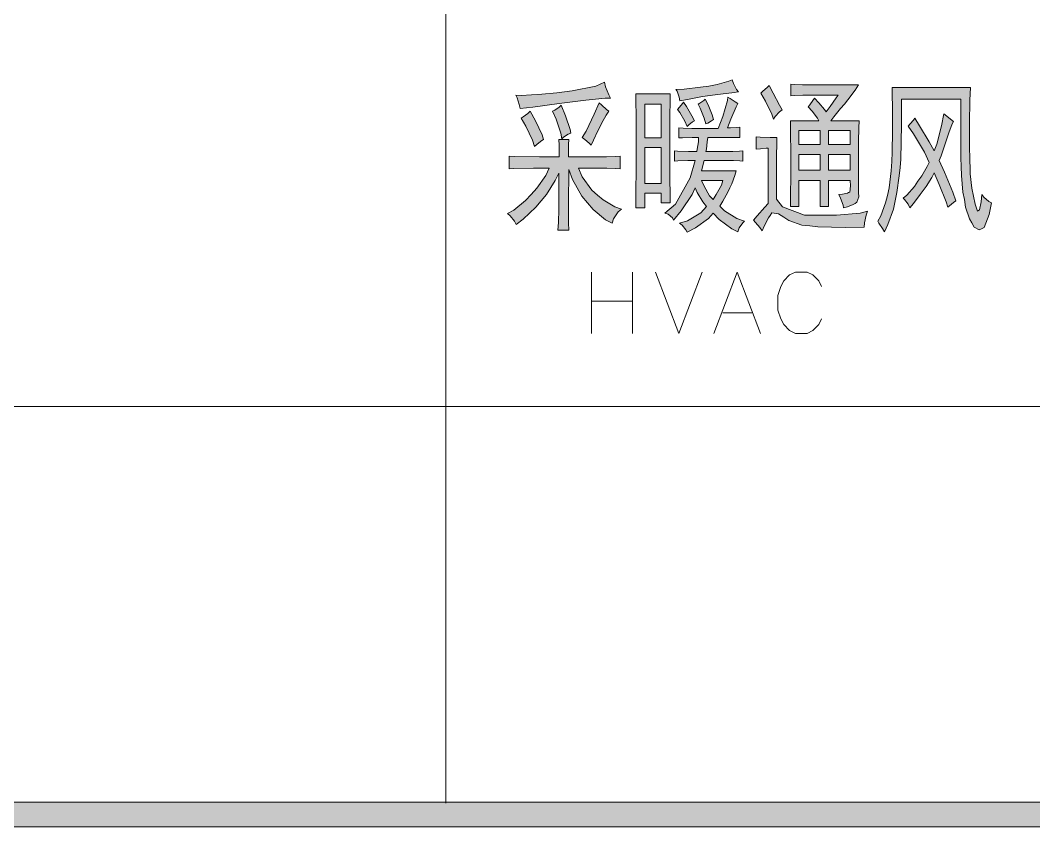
# Model space of a CAD drawing. Header units: millimetres. Extents: x 0 to 586, y 0 to 414.
# Drawn here: x 553.3 to 565.54, y 312.97 to 322.71 of the extents above; entities that cross this region are included whole.
import ezdxf

# ---------------------------------------------------------------- set-up
doc = ezdxf.new("R2010")
doc.units = ezdxf.units.MM

msp = doc.modelspace()

# ---------------------------------------------------------------- hatches: boundary and pattern name
h = msp.add_hatch(color=0)
h.dxf.hatch_style = 2
h.paths.add_polyline_path([(561.220056, 321.877972), (561.318833, 321.8815), (561.516389, 321.906194), (561.618694, 321.920306), (561.717472, 321.937944), (561.858583, 321.97675), (561.900917, 321.994389), (561.915028, 321.952056), (561.950306, 321.877972), (561.975, 321.84975), (561.893861, 321.839167), (561.721, 321.818), (561.632806, 321.807417), (561.541083, 321.793306), (561.361167, 321.758028), (561.265917, 321.740389), (561.258861, 321.78625), (561.234167, 321.856806)])
h = msp.add_hatch(color=0)
h.dxf.hatch_style = 2
h.paths.add_polyline_path([(560.429833, 321.772139), (560.362806, 321.772139), (560.129972, 321.750972), (559.971222, 321.729806), (559.808944, 321.708639), (559.491444, 321.666306), (559.336222, 321.648667), (559.325639, 321.698056), (559.300944, 321.779194), (559.283306, 321.810944), (559.350333, 321.807417), (559.597278, 321.821528), (559.780722, 321.839167), (559.964167, 321.860333), (560.249917, 321.920306), (560.35575, 321.966167), (560.369861, 321.909722), (560.408667, 321.814472)])
h = msp.add_hatch(color=0)
h.dxf.hatch_style = 2
h.paths.add_polyline_path([(562.345417, 321.927361), (562.394806, 321.832111), (562.472417, 321.687472), (562.504167, 321.631028), (562.472417, 321.609861), (562.4195, 321.553417), (562.398333, 321.521667), (562.377167, 321.581639), (562.303083, 321.736861), (562.246639, 321.832111), (562.271333, 321.856806), (562.320722, 321.902667)])
h = msp.add_hatch(color=0)
h.paths.add_polyline_path([(563.424917, 321.934417), (563.386111, 321.870917), (563.297917, 321.7545), (563.255583, 321.701583), (563.209722, 321.648667), (563.128583, 321.546361), (563.093306, 321.5005), (563.431972, 321.5005), (563.428444, 321.415833), (563.424917, 321.250028), (563.424917, 321.168889), (563.424917, 320.632667), (563.428444, 320.583278), (563.407278, 320.51625), (563.386111, 320.502139), (563.361417, 320.488028), (563.290861, 320.459806), (563.245, 320.449222), (563.241472, 320.480972), (563.209722, 320.565639), (563.188556, 320.6115), (563.230889, 320.615028), (563.290861, 320.625611), (563.304972, 320.632667), (563.319083, 320.639722), (563.329667, 320.713806), (563.326139, 320.780833), (563.065083, 320.780833), (563.065083, 320.463333), (562.962778, 320.463333), (562.962778, 320.780833), (562.70525, 320.780833), (562.70525, 320.463333), (562.602944, 320.463333), (562.602944, 320.590333), (562.606472, 320.847861), (562.606472, 320.974861), (562.606472, 321.101861), (562.602944, 321.366444), (562.602944, 321.5005), (562.945139, 321.5005), (562.931028, 321.53225), (562.867528, 321.616917), (562.818139, 321.669833), (562.835778, 321.694528), (562.874583, 321.743917), (562.892222, 321.772139), (562.945139, 321.715694), (563.015694, 321.634556), (563.036861, 321.609861), (563.082722, 321.673361), (563.156806, 321.775667), (563.1815, 321.810944), (562.811083, 321.810944), (562.751111, 321.810944), (562.652333, 321.807417), (562.606472, 321.800361), (562.606472, 321.941472), (562.652333, 321.937944), (562.747583, 321.934417), (562.8005, 321.934417)])
h.paths.add_polyline_path([(563.326139, 320.904306), (563.326139, 321.091278), (563.065083, 321.091278), (563.065083, 320.904306)])
h.paths.add_polyline_path([(562.962778, 320.904306), (562.962778, 321.091278), (562.70525, 321.091278), (562.70525, 320.904306)])
h.paths.add_polyline_path([(563.326139, 321.21475), (563.326139, 321.384083), (563.065083, 321.384083), (563.065083, 321.21475)])
h.paths.add_polyline_path([(562.962778, 321.21475), (562.962778, 321.384083), (562.70525, 321.384083), (562.70525, 321.21475)])
h = msp.add_hatch(color=0)
h.dxf.hatch_style = 2
h.paths.add_polyline_path([(564.779583, 321.902667), (564.772528, 321.747444), (564.769, 321.46875), (564.769, 321.34175), (564.769, 321.21475), (564.772528, 321.013667), (564.776056, 320.936056), (564.776056, 320.858444), (564.797222, 320.685583), (564.814861, 320.590333), (564.836028, 320.495083), (564.86425, 320.410417), (564.874833, 320.417472), (564.888944, 320.424528), (564.910111, 320.519778), (564.917167, 320.6115), (564.941861, 320.576222), (565.001833, 320.526833), (565.033583, 320.509194), (565.005361, 320.368083), (564.945389, 320.209333), (564.913639, 320.195222), (564.885417, 320.181111), (564.825444, 320.216389), (564.793694, 320.265778), (564.765472, 320.315167), (564.719611, 320.456278), (564.7055, 320.548), (564.687861, 320.639722), (564.670222, 320.840806), (564.666694, 320.946639), (564.663167, 321.052472), (564.663167, 321.461694), (564.663167, 321.761556), (563.9435, 321.761556), (563.9435, 321.451111), (563.936444, 321.034833), (563.929389, 320.936056), (563.918806, 320.83375), (563.890583, 320.632667), (563.869417, 320.533889), (563.84825, 320.431583), (563.781222, 320.248139), (563.738889, 320.159944), (563.714194, 320.19875), (563.671861, 320.26225), (563.65775, 320.286944), (563.696556, 320.350444), (563.753, 320.509194), (563.774167, 320.597389), (563.795333, 320.689111), (563.820028, 320.893722), (563.827083, 321.010139), (563.830611, 321.123028), (563.837667, 321.3735), (563.837667, 321.507556), (563.837667, 321.641611), (563.834139, 321.839167), (563.830611, 321.902667)])
h = msp.add_hatch(color=0)
h.paths.add_polyline_path([(561.1495, 321.825056), (561.1495, 321.736861), (561.145972, 321.560472), (561.145972, 321.475806), (561.145972, 320.89725), (561.145972, 320.798472), (561.1495, 320.607972), (561.1495, 320.509194), (561.040139, 320.509194), (561.040139, 320.625611), (560.842583, 320.625611), (560.842583, 320.449222), (560.733222, 320.449222), (560.733222, 320.540944), (560.73675, 320.731444), (560.740278, 320.826694), (560.740278, 321.475806), (560.740278, 321.560472), (560.73675, 321.736861), (560.733222, 321.825056)])
h.paths.add_polyline_path([(561.040139, 320.742028), (561.040139, 321.175944), (560.842583, 321.175944), (560.842583, 320.742028)])
h.paths.add_polyline_path([(561.040139, 321.292361), (561.040139, 321.701583), (560.842583, 321.701583), (560.842583, 321.292361)])
h = msp.add_hatch(color=0)
h.paths.add_polyline_path([(561.262389, 320.26225), (561.357639, 320.290472), (561.519917, 320.38925), (561.586944, 320.463333), (561.544611, 320.519778), (561.477583, 320.632667), (561.452889, 320.689111), (561.414083, 320.607972), (561.283556, 320.413944), (561.191833, 320.301056), (561.177722, 320.329278), (561.124806, 320.371611), (561.086, 320.385722), (561.213, 320.495083), (561.392917, 320.812583), (561.452889, 321.020722), (561.364694, 321.020722), (561.241222, 321.017194), (561.202417, 321.013667), (561.202417, 321.137139), (561.237694, 321.133611), (561.37175, 321.130083), (561.470528, 321.130083), (561.477583, 321.158306), (561.491694, 321.2465), (561.491694, 321.299417), (561.414083, 321.299417), (561.297667, 321.295889), (561.255333, 321.292361), (561.255333, 321.415833), (561.30825, 321.412306), (561.410556, 321.408778), (561.459944, 321.408778), (561.731583, 321.408778), (561.7845, 321.553417), (561.840944, 321.743917), (561.848, 321.78625), (561.876222, 321.768611), (561.936194, 321.729806), (561.967944, 321.708639), (561.946778, 321.669833), (561.883278, 321.521667), (561.840944, 321.415833), (561.87975, 321.415833), (561.953833, 321.419361), (561.992639, 321.422889), (561.992639, 321.299417), (561.604583, 321.299417), (561.597528, 321.2465), (561.586944, 321.158306), (561.579889, 321.130083), (561.865639, 321.130083), (561.907972, 321.130083), (561.989111, 321.133611), (562.027917, 321.137139), (562.027917, 321.013667), (561.992639, 321.017194), (561.915028, 321.020722), (561.869167, 321.020722), (561.56225, 321.020722), (561.526972, 320.89725), (561.946778, 320.89725), (561.932667, 320.840806), (561.893861, 320.7385), (561.869167, 320.689111), (561.848, 320.636194), (561.788028, 320.530361), (561.749222, 320.470389), (561.805667, 320.413944), (561.957361, 320.318694), (562.049083, 320.286944), (562.027917, 320.265778), (561.985583, 320.205806), (561.967944, 320.159944), (561.893861, 320.195222), (561.742167, 320.308111), (561.668083, 320.385722), (561.611639, 320.318694), (561.456417, 320.205806), (561.354111, 320.152889), (561.34, 320.184639), (561.294139, 320.237556)])
h.paths.add_polyline_path([(561.668083, 320.548), (561.706889, 320.607972), (561.770389, 320.720861), (561.788028, 320.780833), (561.526972, 320.780833), (561.558722, 320.710278), (561.62575, 320.593861)])
h = msp.add_hatch(color=0)
h.dxf.hatch_style = 2
h.paths.add_polyline_path([(561.579889, 321.461694), (561.558722, 321.53225), (561.512861, 321.652194), (561.488167, 321.701583), (561.509333, 321.712167), (561.555194, 321.743917), (561.572833, 321.761556), (561.608111, 321.694528), (561.6575, 321.571056), (561.671611, 321.514611), (561.650444, 321.5005), (561.604583, 321.472278)])
h = msp.add_hatch(color=0)
h.dxf.hatch_style = 2
h.paths.add_polyline_path([(559.833639, 321.687472), (559.883028, 321.560472), (559.939472, 321.394667), (559.950056, 321.352333), (559.918306, 321.338222), (559.861861, 321.302944), (559.840694, 321.281778), (559.826583, 321.352333), (559.770139, 321.518139), (559.727806, 321.616917), (559.756028, 321.6275), (559.808944, 321.662778)])
h = msp.add_hatch(color=0)
h.dxf.hatch_style = 2
h.paths.add_polyline_path([(560.408667, 321.616917), (560.376917, 321.567528), (560.320472, 321.46875), (560.299306, 321.422889), (560.274611, 321.377028), (560.221694, 321.267667), (560.193472, 321.207694), (560.172306, 321.228861), (560.119389, 321.274722), (560.087639, 321.299417), (560.1335, 321.3735), (560.232278, 321.581639), (560.29225, 321.715694), (560.324, 321.687472), (560.380444, 321.634556)])
h = msp.add_hatch(color=0)
h.dxf.hatch_style = 2
h.paths.add_polyline_path([(561.311778, 321.726278), (561.347056, 321.673361), (561.410556, 321.560472), (561.442306, 321.5005), (561.417611, 321.486389), (561.375278, 321.451111), (561.354111, 321.429944), (561.325889, 321.496972), (561.265917, 321.599278), (561.237694, 321.638083), (561.262389, 321.666306), (561.297667, 321.708639)])
h = msp.add_hatch(color=0)
h.dxf.hatch_style = 2
h.paths.add_polyline_path([(559.456167, 321.616917), (559.523194, 321.5005), (559.604333, 321.331167), (559.618444, 321.274722), (559.597278, 321.260611), (559.540833, 321.218278), (559.509083, 321.190056), (559.484389, 321.267667), (559.406778, 321.437), (559.350333, 321.53225), (559.375028, 321.546361), (559.427944, 321.588694)])
h = msp.add_hatch(color=0)
h.dxf.hatch_style = 2
h.paths.add_polyline_path([(564.574972, 321.493444), (564.557333, 321.461694), (564.518528, 321.355861), (564.493833, 321.281778), (564.469139, 321.211222), (564.423278, 321.077167), (564.402111, 321.020722), (564.465611, 320.879611), (564.564389, 320.636194), (564.603194, 320.533889), (564.574972, 320.512722), (564.525583, 320.473917), (564.504417, 320.456278), (564.48325, 320.519778), (564.402111, 320.731444), (564.342139, 320.872556), (564.310389, 320.816111), (564.243361, 320.70675), (564.208083, 320.657361), (564.172806, 320.607972), (564.091667, 320.502139), (564.045806, 320.449222), (564.024639, 320.491556), (563.982306, 320.548), (563.964667, 320.565639), (564.010528, 320.600917), (564.10225, 320.70675), (564.144583, 320.77025), (564.190444, 320.83375), (564.253944, 320.946639), (564.278639, 320.996028), (564.222194, 321.1195), (564.091667, 321.34175), (564.024639, 321.437), (564.049333, 321.461694), (564.091667, 321.507556), (564.105778, 321.53225), (564.162222, 321.440528), (564.278639, 321.2465), (564.338611, 321.137139), (564.370361, 321.218278), (564.430333, 321.440528), (564.458556, 321.585167)])
h = msp.add_hatch(color=0)
h.dxf.hatch_style = 2
h.paths.add_polyline_path([(559.808944, 321.066583), (559.808944, 321.101861), (559.808944, 321.207694), (559.805417, 321.274722), (559.925361, 321.274722), (559.921833, 321.21475), (559.921833, 321.108917), (559.921833, 321.066583), (560.338111, 321.066583), (560.380444, 321.066583), (560.486278, 321.070111), (560.54625, 321.073639), (560.54625, 320.918417), (560.486278, 320.925472), (560.383972, 320.929), (560.345167, 320.929), (560.041778, 320.929), (560.087639, 320.823167), (560.204056, 320.660889), (560.271083, 320.600917), (560.341639, 320.544472), (560.48275, 320.459806), (560.560361, 320.431583), (560.521556, 320.399833), (560.465111, 320.315167), (560.447472, 320.26225), (560.366333, 320.304583), (560.218167, 320.428056), (560.151139, 320.509194), (560.080583, 320.590333), (559.971222, 320.791417), (559.925361, 320.911361), (559.921833, 320.495083), (559.921833, 320.428056), (559.921833, 320.269306), (559.925361, 320.177583), (559.791306, 320.177583), (559.798361, 320.272833), (559.805417, 320.431583), (559.805417, 320.495083), (559.805417, 320.8655), (559.759556, 320.777306), (559.653722, 320.6115), (559.590222, 320.533889), (559.526722, 320.456278), (559.375028, 320.311639), (559.286833, 320.248139), (559.269194, 320.286944), (559.216278, 320.350444), (559.184528, 320.378667), (559.258611, 320.421), (559.40325, 320.537417), (559.470278, 320.6115), (559.537306, 320.685583), (559.646667, 320.840806), (559.689, 320.929), (559.4985, 320.929), (559.258611, 320.925472), (559.205694, 320.918417), (559.205694, 321.073639), (559.269194, 321.070111), (559.569056, 321.066583)])
h = msp.add_hatch(color=0)
h.dxf.hatch_style = 2
h.paths.add_polyline_path([(562.440667, 321.299417), (562.437139, 321.221806), (562.433611, 321.080694), (562.433611, 321.020722), (562.433611, 320.555056), (562.507694, 320.459806), (562.772278, 320.361028), (562.966306, 320.361028), (563.160333, 320.361028), (563.446083, 320.385722), (563.534278, 320.410417), (563.520167, 320.361028), (563.499, 320.265778), (563.495472, 320.216389), (563.262639, 320.212861), (562.934556, 320.219917), (562.835778, 320.2305), (562.740528, 320.241083), (562.581778, 320.294), (562.521806, 320.336333), (562.458306, 320.375139), (562.377167, 320.38925), (562.359528, 320.3575), (562.338361, 320.329278), (562.288972, 320.234028), (562.26075, 320.170528), (562.232528, 320.209333), (562.179611, 320.272833), (562.154917, 320.301056), (562.200778, 320.353972), (562.2925, 320.456278), (562.334833, 320.502139), (562.334833, 321.168889), (562.310139, 321.168889), (562.239583, 321.161833), (562.190194, 321.158306), (562.190194, 321.306472), (562.236056, 321.302944), (562.359528, 321.299417)])
h = msp.add_hatch(color=0)
h.dxf.hatch_style = 2
h.paths.add_polyline_path([(541.390417, 312.973861), (541.390417, 313.270194), (575.772139, 313.270194), (575.772139, 312.973861)])

# ---------------------------------------------------------------- linework, layer by layer
at = {"color": 0, "lineweight": 0}
for points in [[(558.440167, 327.899889), (558.440167, 313.259611)], [(560.200528, 318.932278), (560.200528, 319.673111)], [(560.694417, 319.673111), (560.694417, 318.932278)], [(560.973111, 319.673111), (561.255333, 318.932278), (561.537556, 319.673111)], [(561.678667, 318.932278), (561.960889, 319.673111), (562.239583, 318.932278)], [(562.980417, 319.496722), (562.945139, 319.567278), (562.874583, 319.637833), (562.804028, 319.673111), (562.662917, 319.673111), (562.592361, 319.637833), (562.521806, 319.567278), (562.486528, 319.496722), (562.45125, 319.390889), (562.45125, 319.2145), (562.486528, 319.108667), (562.521806, 319.038111), (562.592361, 318.967556), (562.662917, 318.932278), (562.804028, 318.932278), (562.874583, 318.967556), (562.945139, 319.038111), (562.980417, 319.108667)], [(560.200528, 319.320333), (560.694417, 319.320333)], [(561.7845, 319.179222), (562.137278, 319.179222)], [(541.291639, 318.050333), (575.772139, 318.050333)]]:
    msp.add_lwpolyline(points, dxfattribs=at)
for points in [[(561.220056, 321.877972), (561.318833, 321.8815), (561.516389, 321.906194), (561.618694, 321.920306), (561.717472, 321.937944), (561.858583, 321.97675), (561.900917, 321.994389), (561.915028, 321.952056), (561.950306, 321.877972), (561.975, 321.84975), (561.893861, 321.839167), (561.721, 321.818), (561.632806, 321.807417), (561.541083, 321.793306), (561.361167, 321.758028), (561.265917, 321.740389), (561.258861, 321.78625), (561.234167, 321.856806)], [(560.429833, 321.772139), (560.362806, 321.772139), (560.129972, 321.750972), (559.971222, 321.729806), (559.808944, 321.708639), (559.491444, 321.666306), (559.336222, 321.648667), (559.325639, 321.698056), (559.300944, 321.779194), (559.283306, 321.810944), (559.350333, 321.807417), (559.597278, 321.821528), (559.780722, 321.839167), (559.964167, 321.860333), (560.249917, 321.920306), (560.35575, 321.966167), (560.369861, 321.909722), (560.408667, 321.814472)], [(562.345417, 321.927361), (562.394806, 321.832111), (562.472417, 321.687472), (562.504167, 321.631028), (562.472417, 321.609861), (562.4195, 321.553417), (562.398333, 321.521667), (562.377167, 321.581639), (562.303083, 321.736861), (562.246639, 321.832111), (562.271333, 321.856806), (562.320722, 321.902667)], [(563.424917, 321.934417), (563.386111, 321.870917), (563.297917, 321.7545), (563.255583, 321.701583), (563.209722, 321.648667), (563.128583, 321.546361), (563.093306, 321.5005), (563.431972, 321.5005), (563.428444, 321.415833), (563.424917, 321.250028), (563.424917, 321.168889), (563.424917, 320.632667), (563.428444, 320.583278), (563.407278, 320.51625), (563.386111, 320.502139), (563.361417, 320.488028), (563.290861, 320.459806), (563.245, 320.449222), (563.241472, 320.480972), (563.209722, 320.565639), (563.188556, 320.6115), (563.230889, 320.615028), (563.290861, 320.625611), (563.304972, 320.632667), (563.319083, 320.639722), (563.329667, 320.713806), (563.326139, 320.780833), (563.065083, 320.780833), (563.065083, 320.463333), (562.962778, 320.463333), (562.962778, 320.780833), (562.70525, 320.780833), (562.70525, 320.463333), (562.602944, 320.463333), (562.602944, 320.590333), (562.606472, 320.847861), (562.606472, 320.974861), (562.606472, 321.101861), (562.602944, 321.366444), (562.602944, 321.5005), (562.945139, 321.5005), (562.931028, 321.53225), (562.867528, 321.616917), (562.818139, 321.669833), (562.835778, 321.694528), (562.874583, 321.743917), (562.892222, 321.772139), (562.945139, 321.715694), (563.015694, 321.634556), (563.036861, 321.609861), (563.082722, 321.673361), (563.156806, 321.775667), (563.1815, 321.810944), (562.811083, 321.810944), (562.751111, 321.810944), (562.652333, 321.807417), (562.606472, 321.800361), (562.606472, 321.941472), (562.652333, 321.937944), (562.747583, 321.934417), (562.8005, 321.934417)], [(564.779583, 321.902667), (564.772528, 321.747444), (564.769, 321.46875), (564.769, 321.34175), (564.769, 321.21475), (564.772528, 321.013667), (564.776056, 320.936056), (564.776056, 320.858444), (564.797222, 320.685583), (564.814861, 320.590333), (564.836028, 320.495083), (564.86425, 320.410417), (564.874833, 320.417472), (564.888944, 320.424528), (564.910111, 320.519778), (564.917167, 320.6115), (564.941861, 320.576222), (565.001833, 320.526833), (565.033583, 320.509194), (565.005361, 320.368083), (564.945389, 320.209333), (564.913639, 320.195222), (564.885417, 320.181111), (564.825444, 320.216389), (564.793694, 320.265778), (564.765472, 320.315167), (564.719611, 320.456278), (564.7055, 320.548), (564.687861, 320.639722), (564.670222, 320.840806), (564.666694, 320.946639), (564.663167, 321.052472), (564.663167, 321.461694), (564.663167, 321.761556), (563.9435, 321.761556), (563.9435, 321.451111), (563.936444, 321.034833), (563.929389, 320.936056), (563.918806, 320.83375), (563.890583, 320.632667), (563.869417, 320.533889), (563.84825, 320.431583), (563.781222, 320.248139), (563.738889, 320.159944), (563.714194, 320.19875), (563.671861, 320.26225), (563.65775, 320.286944), (563.696556, 320.350444), (563.753, 320.509194), (563.774167, 320.597389), (563.795333, 320.689111), (563.820028, 320.893722), (563.827083, 321.010139), (563.830611, 321.123028), (563.837667, 321.3735), (563.837667, 321.507556), (563.837667, 321.641611), (563.834139, 321.839167), (563.830611, 321.902667)], [(561.1495, 321.825056), (561.1495, 321.736861), (561.145972, 321.560472), (561.145972, 321.475806), (561.145972, 320.89725), (561.145972, 320.798472), (561.1495, 320.607972), (561.1495, 320.509194), (561.040139, 320.509194), (561.040139, 320.625611), (560.842583, 320.625611), (560.842583, 320.449222), (560.733222, 320.449222), (560.733222, 320.540944), (560.73675, 320.731444), (560.740278, 320.826694), (560.740278, 321.475806), (560.740278, 321.560472), (560.73675, 321.736861), (560.733222, 321.825056)], [(561.262389, 320.26225), (561.357639, 320.290472), (561.519917, 320.38925), (561.586944, 320.463333), (561.544611, 320.519778), (561.477583, 320.632667), (561.452889, 320.689111), (561.414083, 320.607972), (561.283556, 320.413944), (561.191833, 320.301056), (561.177722, 320.329278), (561.124806, 320.371611), (561.086, 320.385722), (561.213, 320.495083), (561.392917, 320.812583), (561.452889, 321.020722), (561.364694, 321.020722), (561.241222, 321.017194), (561.202417, 321.013667), (561.202417, 321.137139), (561.237694, 321.133611), (561.37175, 321.130083), (561.470528, 321.130083), (561.477583, 321.158306), (561.491694, 321.2465), (561.491694, 321.299417), (561.414083, 321.299417), (561.297667, 321.295889), (561.255333, 321.292361), (561.255333, 321.415833), (561.30825, 321.412306), (561.410556, 321.408778), (561.459944, 321.408778), (561.731583, 321.408778), (561.7845, 321.553417), (561.840944, 321.743917), (561.848, 321.78625), (561.876222, 321.768611), (561.936194, 321.729806), (561.967944, 321.708639), (561.946778, 321.669833), (561.883278, 321.521667), (561.840944, 321.415833), (561.87975, 321.415833), (561.953833, 321.419361), (561.992639, 321.422889), (561.992639, 321.299417), (561.604583, 321.299417), (561.597528, 321.2465), (561.586944, 321.158306), (561.579889, 321.130083), (561.865639, 321.130083), (561.907972, 321.130083), (561.989111, 321.133611), (562.027917, 321.137139), (562.027917, 321.013667), (561.992639, 321.017194), (561.915028, 321.020722), (561.869167, 321.020722), (561.56225, 321.020722), (561.526972, 320.89725), (561.946778, 320.89725), (561.932667, 320.840806), (561.893861, 320.7385), (561.869167, 320.689111), (561.848, 320.636194), (561.788028, 320.530361), (561.749222, 320.470389), (561.805667, 320.413944), (561.957361, 320.318694), (562.049083, 320.286944), (562.027917, 320.265778), (561.985583, 320.205806), (561.967944, 320.159944), (561.893861, 320.195222), (561.742167, 320.308111), (561.668083, 320.385722), (561.611639, 320.318694), (561.456417, 320.205806), (561.354111, 320.152889), (561.34, 320.184639), (561.294139, 320.237556)], [(561.579889, 321.461694), (561.558722, 321.53225), (561.512861, 321.652194), (561.488167, 321.701583), (561.509333, 321.712167), (561.555194, 321.743917), (561.572833, 321.761556), (561.608111, 321.694528), (561.6575, 321.571056), (561.671611, 321.514611), (561.650444, 321.5005), (561.604583, 321.472278)], [(559.833639, 321.687472), (559.883028, 321.560472), (559.939472, 321.394667), (559.950056, 321.352333), (559.918306, 321.338222), (559.861861, 321.302944), (559.840694, 321.281778), (559.826583, 321.352333), (559.770139, 321.518139), (559.727806, 321.616917), (559.756028, 321.6275), (559.808944, 321.662778)], [(560.408667, 321.616917), (560.376917, 321.567528), (560.320472, 321.46875), (560.299306, 321.422889), (560.274611, 321.377028), (560.221694, 321.267667), (560.193472, 321.207694), (560.172306, 321.228861), (560.119389, 321.274722), (560.087639, 321.299417), (560.1335, 321.3735), (560.232278, 321.581639), (560.29225, 321.715694), (560.324, 321.687472), (560.380444, 321.634556)], [(561.040139, 321.292361), (561.040139, 321.701583), (560.842583, 321.701583), (560.842583, 321.292361)], [(561.311778, 321.726278), (561.347056, 321.673361), (561.410556, 321.560472), (561.442306, 321.5005), (561.417611, 321.486389), (561.375278, 321.451111), (561.354111, 321.429944), (561.325889, 321.496972), (561.265917, 321.599278), (561.237694, 321.638083), (561.262389, 321.666306), (561.297667, 321.708639)], [(559.456167, 321.616917), (559.523194, 321.5005), (559.604333, 321.331167), (559.618444, 321.274722), (559.597278, 321.260611), (559.540833, 321.218278), (559.509083, 321.190056), (559.484389, 321.267667), (559.406778, 321.437), (559.350333, 321.53225), (559.375028, 321.546361), (559.427944, 321.588694)], [(564.574972, 321.493444), (564.557333, 321.461694), (564.518528, 321.355861), (564.493833, 321.281778), (564.469139, 321.211222), (564.423278, 321.077167), (564.402111, 321.020722), (564.465611, 320.879611), (564.564389, 320.636194), (564.603194, 320.533889), (564.574972, 320.512722), (564.525583, 320.473917), (564.504417, 320.456278), (564.48325, 320.519778), (564.402111, 320.731444), (564.342139, 320.872556), (564.310389, 320.816111), (564.243361, 320.70675), (564.208083, 320.657361), (564.172806, 320.607972), (564.091667, 320.502139), (564.045806, 320.449222), (564.024639, 320.491556), (563.982306, 320.548), (563.964667, 320.565639), (564.010528, 320.600917), (564.10225, 320.70675), (564.144583, 320.77025), (564.190444, 320.83375), (564.253944, 320.946639), (564.278639, 320.996028), (564.222194, 321.1195), (564.091667, 321.34175), (564.024639, 321.437), (564.049333, 321.461694), (564.091667, 321.507556), (564.105778, 321.53225), (564.162222, 321.440528), (564.278639, 321.2465), (564.338611, 321.137139), (564.370361, 321.218278), (564.430333, 321.440528), (564.458556, 321.585167)], [(562.962778, 321.21475), (562.962778, 321.384083), (562.70525, 321.384083), (562.70525, 321.21475)], [(563.326139, 321.21475), (563.326139, 321.384083), (563.065083, 321.384083), (563.065083, 321.21475)], [(559.808944, 321.066583), (559.808944, 321.101861), (559.808944, 321.207694), (559.805417, 321.274722), (559.925361, 321.274722), (559.921833, 321.21475), (559.921833, 321.108917), (559.921833, 321.066583), (560.338111, 321.066583), (560.380444, 321.066583), (560.486278, 321.070111), (560.54625, 321.073639), (560.54625, 320.918417), (560.486278, 320.925472), (560.383972, 320.929), (560.345167, 320.929), (560.041778, 320.929), (560.087639, 320.823167), (560.204056, 320.660889), (560.271083, 320.600917), (560.341639, 320.544472), (560.48275, 320.459806), (560.560361, 320.431583), (560.521556, 320.399833), (560.465111, 320.315167), (560.447472, 320.26225), (560.366333, 320.304583), (560.218167, 320.428056), (560.151139, 320.509194), (560.080583, 320.590333), (559.971222, 320.791417), (559.925361, 320.911361), (559.921833, 320.495083), (559.921833, 320.428056), (559.921833, 320.269306), (559.925361, 320.177583), (559.791306, 320.177583), (559.798361, 320.272833), (559.805417, 320.431583), (559.805417, 320.495083), (559.805417, 320.8655), (559.759556, 320.777306), (559.653722, 320.6115), (559.590222, 320.533889), (559.526722, 320.456278), (559.375028, 320.311639), (559.286833, 320.248139), (559.269194, 320.286944), (559.216278, 320.350444), (559.184528, 320.378667), (559.258611, 320.421), (559.40325, 320.537417), (559.470278, 320.6115), (559.537306, 320.685583), (559.646667, 320.840806), (559.689, 320.929), (559.4985, 320.929), (559.258611, 320.925472), (559.205694, 320.918417), (559.205694, 321.073639), (559.269194, 321.070111), (559.569056, 321.066583)], [(562.440667, 321.299417), (562.437139, 321.221806), (562.433611, 321.080694), (562.433611, 321.020722), (562.433611, 320.555056), (562.507694, 320.459806), (562.772278, 320.361028), (562.966306, 320.361028), (563.160333, 320.361028), (563.446083, 320.385722), (563.534278, 320.410417), (563.520167, 320.361028), (563.499, 320.265778), (563.495472, 320.216389), (563.262639, 320.212861), (562.934556, 320.219917), (562.835778, 320.2305), (562.740528, 320.241083), (562.581778, 320.294), (562.521806, 320.336333), (562.458306, 320.375139), (562.377167, 320.38925), (562.359528, 320.3575), (562.338361, 320.329278), (562.288972, 320.234028), (562.26075, 320.170528), (562.232528, 320.209333), (562.179611, 320.272833), (562.154917, 320.301056), (562.200778, 320.353972), (562.2925, 320.456278), (562.334833, 320.502139), (562.334833, 321.168889), (562.310139, 321.168889), (562.239583, 321.161833), (562.190194, 321.158306), (562.190194, 321.306472), (562.236056, 321.302944), (562.359528, 321.299417)], [(561.040139, 320.742028), (561.040139, 321.175944), (560.842583, 321.175944), (560.842583, 320.742028)], [(562.962778, 320.904306), (562.962778, 321.091278), (562.70525, 321.091278), (562.70525, 320.904306)], [(563.326139, 320.904306), (563.326139, 321.091278), (563.065083, 321.091278), (563.065083, 320.904306)], [(561.668083, 320.548), (561.706889, 320.607972), (561.770389, 320.720861), (561.788028, 320.780833), (561.526972, 320.780833), (561.558722, 320.710278), (561.62575, 320.593861)], [(541.390417, 312.973861), (541.390417, 313.270194), (575.772139, 313.270194), (575.772139, 312.973861)]]:
    msp.add_lwpolyline(points, close=True, dxfattribs=at)

doc.saveas('drawing.dxf')
